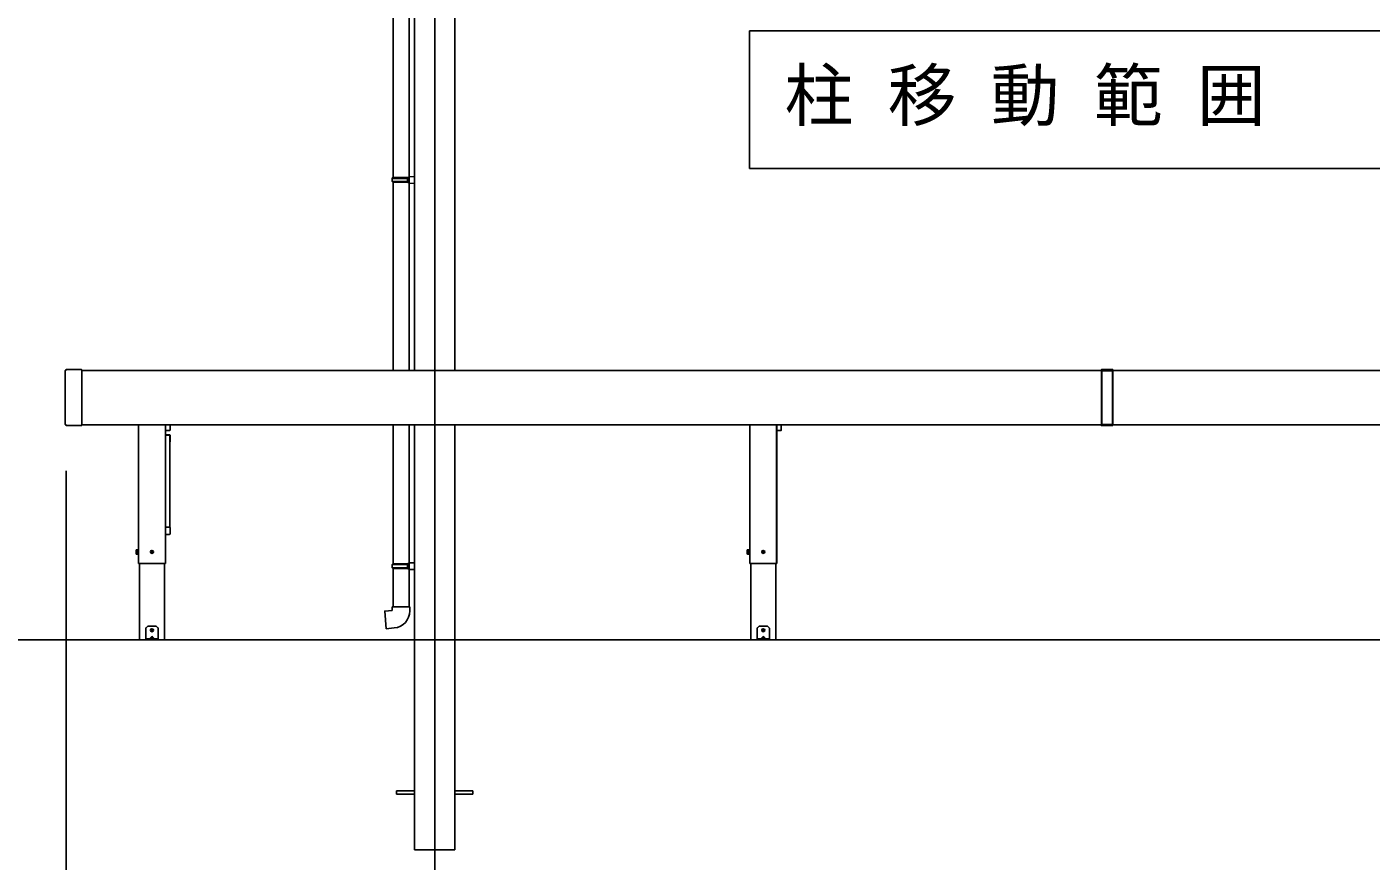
# Model space of a CAD drawing. Units: millimetres, scale not verified. Extents: x -1050 to 1050, y -1566 to 1557.
# Drawn here: x -627.6 to -275.8, y 783.2 to 1001.6 of the extents above; entities that cross this region are included whole.
import ezdxf
from ezdxf.enums import TextEntityAlignment as Align

# ---------------------------------------------------------------- set-up
doc = ezdxf.new("R2010")
doc.units = ezdxf.units.MM
doc.header["$LTSCALE"] = 8
for name, color, linetype in [('0-1_USER1', 3, 'Continuous'), ('0-4_YKK_12', 2, 'Continuous'), ('0-5_YKK_13', 4, 'Continuous'), ('0-6_YKK_A1', 4, 'Continuous'), ('0-7_YKK_D', 6, 'Continuous'), ('0-9_YSS_K', 3, 'Continuous')]:
    doc.layers.add(name, color=color, linetype=linetype)
doc.styles.add('ＭＳ ゴシック', font='')
doc.styles.get('ＭＳ ゴシック').set_extended_font_data('MS Gothic')

msp = doc.modelspace()

# ---------------------------------------------------------------- linework, layer by layer
at = {"layer": '0-1_USER1'}
msp.add_line((-438.458, 1000.525), (-258.458, 1000.525), dxfattribs=at)
msp.add_lwpolyline([(-438.458, 1000.525), (-438.458, 964.525), (-258.458, 964.525), (-258.458, 1000.525)], dxfattribs=at)
at = {"layer": '0-4_YKK_12'}
msp.add_line((-520.886, 1102.369), (-520.886, 772.727), dxfattribs=at)
at = {"layer": '0-5_YKK_13'}
for p, q in [((-531.786, 1062.032), (-531.786, 962.109)), ((-527.586, 962.365), (-527.586, 1061.776)), ((-531.986, 961.909), (-531.886, 962.109)), ((-531.986, 961.909), (-527.586, 961.909)), ((-531.986, 961.909), (-531.986, 961.109)), ((-531.986, 961.109), (-527.586, 961.109)), ((-531.986, 961.109), (-531.886, 960.909)), ((-531.886, 962.109), (-527.586, 962.109)), ((-531.886, 960.909), (-527.586, 960.909)), ((-531.786, 960.909), (-531.786, 911.626)), ((-528.034, 961.909), (-528.077, 962.109)), ((-527.786, 962.359), (-526.186, 962.406)), ((-527.786, 962.159), (-527.786, 962.359)), ((-527.786, 962.159), (-527.586, 962.159)), ((-527.786, 960.659), (-527.786, 960.859)), ((-527.786, 960.659), (-526.186, 960.612)), ((-527.586, 962.109), (-527.586, 962.054)), ((-527.586, 911.626), (-527.586, 960.653)), ((-526.186, 962.406), (-526.186, 960.612)), ((-531.786, 897.426), (-531.786, 860.986)), ((-527.586, 861.242), (-527.586, 897.426)), ((-531.986, 860.786), (-531.886, 860.986)), ((-531.986, 860.786), (-527.586, 860.786)), ((-531.986, 860.786), (-531.986, 859.986)), ((-531.986, 859.986), (-527.586, 859.986)), ((-531.986, 859.986), (-531.886, 859.786)), ((-531.886, 860.986), (-527.586, 860.986)), ((-531.886, 859.786), (-527.586, 859.786)), ((-531.786, 859.786), (-531.786, 849.786)), ((-528.034, 860.786), (-528.077, 860.986)), ((-527.786, 861.236), (-526.186, 861.283)), ((-527.786, 861.036), (-527.786, 861.236)), ((-527.786, 861.036), (-527.586, 861.036)), ((-527.786, 859.536), (-527.786, 859.736)), ((-527.786, 859.536), (-526.186, 859.489)), ((-527.586, 860.986), (-527.586, 860.931)), ((-527.586, 849.786), (-527.586, 859.53)), ((-526.186, 861.283), (-526.186, 859.489)), ((-531.986, 849.786), (-527.386, 849.786)), ((-531.986, 848.786), (-531.986, 849.786)), ((-527.386, 849.786), (-527.386, 848.694)), ((-530.886, 801.576), (-530.886, 800.676)), ((-530.886, 801.576), (-526.186, 801.576)), ((-530.886, 800.676), (-526.186, 800.676)), ((-515.586, 801.576), (-510.886, 801.576)), ((-515.586, 800.676), (-510.886, 800.676)), ((-510.886, 801.576), (-510.886, 800.676))]:
    msp.add_line(p, q, dxfattribs=at)
for points in [[(-528.034, 961.909), (-528.034, 961.109), (-528.077, 960.909)], [(-527.786, 960.859), (-527.586, 960.859), (-527.586, 962.159)], [(-528.034, 860.786), (-528.034, 859.986), (-528.077, 859.786)], [(-527.786, 859.736), (-527.586, 859.736), (-527.586, 861.036)], [(-531.494, 844.211), (-533.578, 844.029), (-533.979, 848.612), (-531.986, 848.786)]]:
    msp.add_lwpolyline(points, dxfattribs=at)
msp.add_arc((-531.886, 848.694), 4.5, 275, 0, dxfattribs=at)
at = {"layer": '0-6_YKK_A1'}
for p, q in [((-526.186, 1098.099), (-526.186, 911.626)), ((-515.586, 1098.099), (-515.586, 911.626)), ((-617.586, 897.518), (-617.586, 911.535)), ((-617.547, 911.615), (-617.557, 911.605)), ((-617.547, 911.615), (-617.325, 911.837)), ((-617.315, 911.847), (-617.325, 911.837)), ((-617.245, 911.876), (-613.386, 911.876)), ((-613.286, 911.776), (-613.286, 911.535)), ((-346.386, 911.626), (-613.286, 911.626)), ((-346.386, 911.535), (-346.386, 911.776)), ((-346.386, 897.518), (-346.386, 911.535)), ((-346.286, 911.876), (-343.486, 911.876)), ((-346.286, 911.847), (-346.286, 911.876)), ((-346.286, 911.847), (-346.286, 911.605)), ((-343.486, 911.847), (-346.286, 911.847)), ((-343.486, 911.847), (-343.486, 911.876)), ((-343.486, 911.605), (-343.486, 911.847)), ((-343.386, 911.535), (-343.486, 911.535)), ((-343.486, 897.518), (-343.486, 911.535)), ((-343.386, 911.776), (-343.386, 911.535)), ((-76.486, 911.626), (-343.386, 911.626)), ((-343.386, 911.535), (-343.386, 897.518)), ((-617.557, 897.447), (-617.547, 897.437)), ((-617.325, 897.215), (-617.547, 897.437)), ((-617.325, 897.215), (-617.315, 897.205)), ((-346.386, 897.426), (-613.286, 897.426)), ((-598.394, 897.426), (-598.394, 861.126)), ((-598.386, 897.426), (-598.386, 861.126)), ((-591.386, 897.426), (-591.386, 861.126)), ((-591.386, 897.426), (-591.386, 861.126)), ((-591.378, 897.426), (-591.378, 861.126)), ((-590.166, 896.006), (-590.166, 897.426)), ((-526.186, 897.426), (-526.186, 786.126)), ((-515.586, 897.426), (-515.586, 786.126)), ((-438.394, 897.426), (-438.394, 861.126)), ((-438.386, 897.426), (-438.386, 861.126)), ((-431.386, 897.426), (-431.386, 861.126)), ((-431.378, 861.126), (-431.378, 897.426)), ((-430.166, 896.006), (-430.166, 897.426)), ((-346.386, 897.276), (-346.386, 897.518)), ((-346.386, 897.518), (-346.286, 897.518)), ((-346.286, 897.518), (-343.486, 897.518)), ((-346.286, 897.447), (-346.286, 897.518)), ((-343.486, 897.447), (-346.286, 897.447)), ((-346.286, 897.447), (-346.286, 897.205)), ((-346.286, 897.205), (-343.486, 897.205)), ((-346.286, 897.205), (-346.286, 897.176)), ((-343.486, 897.518), (-343.386, 897.518)), ((-343.486, 897.447), (-343.486, 897.518)), ((-343.486, 897.205), (-343.486, 897.447)), ((-343.486, 897.205), (-343.486, 897.176)), ((-343.386, 897.518), (-343.386, 897.276)), ((-76.486, 897.426), (-343.386, 897.426)), ((-613.386, 897.176), (-617.245, 897.176)), ((-591.306, 895.906), (-590.266, 895.906)), ((-590.266, 894.792), (-591.306, 894.792)), ((-590.266, 894.767), (-591.306, 894.767)), ((-590.286, 894.73), (-591.286, 894.73)), ((-590.186, 870.568), (-590.186, 894.638)), ((-590.166, 894.692), (-590.166, 892.977)), ((-431.306, 895.906), (-430.266, 895.906)), ((-343.486, 897.176), (-346.286, 897.176)), ((-591.306, 870.605), (-590.266, 870.605)), ((-590.166, 870.513), (-590.166, 870.499)), ((-590.166, 870.499), (-590.166, 870.446)), ((-590.166, 870.446), (-590.166, 870.19)), ((-590.166, 870.19), (-590.166, 869.021)), ((-591.306, 868.697), (-590.266, 868.697)), ((-599.066, 864.626), (-599.021, 864.704)), ((-599.066, 864.626), (-599.066, 863.626)), ((-599.066, 863.626), (-599.021, 863.549)), ((-599.021, 864.704), (-598.666, 864.704)), ((-599.021, 864.415), (-598.666, 864.415)), ((-599.021, 863.837), (-598.666, 863.837)), ((-599.021, 863.549), (-598.666, 863.549)), ((-598.666, 864.704), (-598.666, 863.549)), ((-598.546, 864.751), (-598.386, 864.751)), ((-595.111, 864.176), (-595, 864.178)), ((-595.111, 864.076), (-595, 864.074)), ((-595, 864.178), (-594.948, 864.188)), ((-595, 864.074), (-594.948, 864.064)), ((-594.938, 864.24), (-594.948, 864.188)), ((-594.938, 864.012), (-594.948, 864.064)), ((-594.936, 864.351), (-594.938, 864.24)), ((-594.936, 863.902), (-594.938, 864.012)), ((-594.836, 864.351), (-594.834, 864.24)), ((-594.836, 863.902), (-594.834, 864.012)), ((-594.834, 864.24), (-594.824, 864.188)), ((-594.834, 864.012), (-594.824, 864.064)), ((-594.772, 864.178), (-594.824, 864.188)), ((-594.772, 864.074), (-594.824, 864.064)), ((-594.662, 864.176), (-594.772, 864.178)), ((-594.662, 864.076), (-594.772, 864.074)), ((-439.066, 864.626), (-439.021, 864.704)), ((-439.066, 864.626), (-439.066, 863.626)), ((-439.066, 863.626), (-439.021, 863.549)), ((-439.021, 864.704), (-438.666, 864.704)), ((-439.021, 864.415), (-438.666, 864.415)), ((-439.021, 863.837), (-438.666, 863.837)), ((-439.021, 863.549), (-438.666, 863.549)), ((-438.666, 864.704), (-438.666, 863.549)), ((-438.546, 864.751), (-438.386, 864.751)), ((-435.111, 864.176), (-435, 864.178)), ((-435.111, 864.076), (-435, 864.074)), ((-435, 864.178), (-434.948, 864.188)), ((-435, 864.074), (-434.948, 864.064)), ((-434.938, 864.24), (-434.948, 864.188)), ((-434.938, 864.012), (-434.948, 864.064)), ((-434.936, 864.351), (-434.938, 864.24)), ((-434.936, 863.902), (-434.938, 864.012)), ((-434.836, 864.351), (-434.834, 864.24)), ((-434.836, 863.902), (-434.834, 864.012)), ((-434.834, 864.24), (-434.824, 864.188)), ((-434.834, 864.012), (-434.824, 864.064)), ((-434.772, 864.178), (-434.824, 864.188)), ((-434.772, 864.074), (-434.824, 864.064)), ((-434.662, 864.176), (-434.772, 864.178)), ((-434.662, 864.076), (-434.772, 864.074)), ((-591.378, 861.126), (-598.394, 861.126)), ((-598.151, 861.126), (-598.151, 841.126)), ((-591.621, 861.126), (-591.621, 841.126)), ((-431.378, 861.126), (-438.394, 861.126)), ((-438.151, 861.126), (-438.151, 841.126)), ((-431.621, 861.126), (-431.621, 841.126)), ((-595.986, 844.726), (-596.428, 844.285)), ((-593.786, 844.726), (-595.986, 844.726)), ((-593.345, 844.285), (-593.786, 844.726)), ((-435.986, 844.726), (-436.428, 844.285)), ((-433.786, 844.726), (-435.986, 844.726)), ((-433.345, 844.285), (-433.786, 844.726)), ((-591.621, 841.126), (-598.151, 841.126)), ((-596.486, 841.426), (-596.486, 844.143)), ((-596.486, 841.376), (-596.486, 841.426)), ((-596.486, 841.126), (-596.486, 841.376)), ((-596.486, 841.376), (-596.428, 841.376)), ((-596.428, 841.126), (-596.486, 841.126)), ((-596.428, 841.376), (-595.986, 841.376)), ((-593.786, 841.376), (-595.986, 841.376)), ((-593.786, 841.126), (-595.986, 841.126)), ((-595.03, 841.872), (-595.476, 841.426)), ((-595.286, 841.469), (-595.286, 841.426)), ((-595.286, 841.426), (-594.486, 841.426)), ((-595.236, 841.376), (-594.536, 841.376)), ((-595.111, 843.676), (-595, 843.678)), ((-595.111, 843.576), (-595, 843.574)), ((-595, 843.678), (-594.948, 843.688)), ((-595, 843.574), (-594.948, 843.564)), ((-594.938, 843.74), (-594.948, 843.688)), ((-594.938, 843.512), (-594.948, 843.564)), ((-594.936, 843.851), (-594.938, 843.74)), ((-594.936, 843.402), (-594.938, 843.512)), ((-594.836, 843.851), (-594.834, 843.74)), ((-594.836, 843.402), (-594.834, 843.512)), ((-594.834, 843.74), (-594.824, 843.688)), ((-594.834, 843.512), (-594.824, 843.564)), ((-594.772, 843.678), (-594.824, 843.688)), ((-594.772, 843.574), (-594.824, 843.564)), ((-594.662, 843.676), (-594.772, 843.678)), ((-594.662, 843.576), (-594.772, 843.574)), ((-594.296, 841.426), (-594.742, 841.872)), ((-594.486, 841.469), (-594.486, 841.426)), ((-593.786, 841.126), (-593.786, 841.376)), ((-593.786, 841.376), (-593.345, 841.376)), ((-593.345, 841.126), (-593.786, 841.126)), ((-593.345, 841.376), (-593.286, 841.376)), ((-593.286, 841.426), (-593.286, 844.143)), ((-593.286, 841.426), (-593.286, 841.376)), ((-431.621, 841.126), (-438.151, 841.126)), ((-436.486, 841.426), (-436.486, 844.143)), ((-436.486, 841.376), (-436.486, 841.426)), ((-436.486, 841.126), (-436.486, 841.376)), ((-436.486, 841.376), (-436.428, 841.376)), ((-436.428, 841.126), (-436.486, 841.126)), ((-436.428, 841.376), (-435.986, 841.376)), ((-433.786, 841.376), (-435.986, 841.376)), ((-433.786, 841.126), (-435.986, 841.126)), ((-435.03, 841.872), (-435.476, 841.426)), ((-435.286, 841.469), (-435.286, 841.426)), ((-435.286, 841.426), (-434.486, 841.426)), ((-435.236, 841.376), (-434.536, 841.376)), ((-435.111, 843.676), (-435, 843.678)), ((-435.111, 843.576), (-435, 843.574)), ((-435, 843.678), (-434.948, 843.688)), ((-435, 843.574), (-434.948, 843.564)), ((-434.938, 843.74), (-434.948, 843.688)), ((-434.938, 843.512), (-434.948, 843.564)), ((-434.936, 843.851), (-434.938, 843.74)), ((-434.936, 843.402), (-434.938, 843.512)), ((-434.836, 843.851), (-434.834, 843.74)), ((-434.836, 843.402), (-434.834, 843.512)), ((-434.834, 843.74), (-434.824, 843.688)), ((-434.834, 843.512), (-434.824, 843.564)), ((-434.772, 843.678), (-434.824, 843.688)), ((-434.772, 843.574), (-434.824, 843.564)), ((-434.662, 843.676), (-434.772, 843.678)), ((-434.662, 843.576), (-434.772, 843.574)), ((-434.296, 841.426), (-434.742, 841.872)), ((-434.486, 841.469), (-434.486, 841.426)), ((-433.786, 841.126), (-433.786, 841.376)), ((-433.786, 841.376), (-433.345, 841.376)), ((-433.345, 841.126), (-433.786, 841.126)), ((-433.345, 841.376), (-433.286, 841.376)), ((-433.286, 841.426), (-433.286, 844.143)), ((-433.286, 841.426), (-433.286, 841.376)), ((-526.186, 786.126), (-515.586, 786.126))]:
    msp.add_line(p, q, dxfattribs=at)
for points in [[(-613.286, 911.535), (-613.286, 897.518), (-613.286, 897.276)], [(-346.286, 911.605), (-346.286, 911.535), (-346.386, 911.535)], [(-346.286, 911.605), (-343.486, 911.605), (-343.486, 911.535), (-346.286, 911.535), (-346.286, 897.518)], [(-590.166, 869.021), (-590.166, 868.816), (-590.166, 868.797)], [(-598.386, 863.501), (-598.546, 863.501), (-598.546, 864.751)], [(-438.386, 863.501), (-438.546, 863.501), (-438.546, 864.751)], [(-595.986, 841.376), (-595.986, 841.126), (-596.428, 841.126)], [(-593.286, 841.376), (-593.286, 841.126), (-593.345, 841.126)], [(-435.986, 841.376), (-435.986, 841.126), (-436.428, 841.126)], [(-433.286, 841.376), (-433.286, 841.126), (-433.345, 841.126)]]:
    msp.add_lwpolyline(points, dxfattribs=at)
for points in [[(-598.666, 864.701), (-598.546, 864.701), (-598.546, 863.551), (-598.666, 863.551)], [(-438.666, 864.701), (-438.546, 864.701), (-438.546, 863.551), (-438.666, 863.551)]]:
    msp.add_lwpolyline(points, close=True, dxfattribs=at)
for centre, radius in [((-594.886, 864.126), 0.4), ((-594.674, 863.914), 0.03), ((-434.886, 864.126), 0.4), ((-434.674, 863.914), 0.03), ((-594.886, 843.626), 0.4), ((-594.674, 843.414), 0.03), ((-434.886, 843.626), 0.4), ((-434.674, 843.414), 0.03)]:
    msp.add_circle(centre, radius, dxfattribs=at)
for centre, radius, start, end in [((-617.486, 911.535), 0.1, 135, 180), ((-617.245, 911.776), 0.1, 90, 135), ((-613.386, 911.776), 0.1, 0, 90), ((-346.299, 911.758), 0.0893, 81.95053, 168.57825), ((-346.299, 911.517), 0.0893, 81.95053, 168.57825), ((-346.286, 911.776), 0.1, 90, 180), ((-343.474, 911.758), 0.0893, 11.42175, 98.04947), ((-343.474, 911.517), 0.0893, 11.42175, 98.04947), ((-343.486, 911.776), 0.1, 0, 90), ((-617.486, 897.518), 0.1, 180, 225), ((-617.245, 897.276), 0.1, 225, 270), ((-613.386, 897.276), 0.1, 270, 0), ((-346.299, 897.535), 0.0893, 191.42175, 278.04947), ((-346.299, 897.294), 0.0893, 191.42175, 278.04947), ((-346.286, 897.276), 0.1, 180, 270), ((-343.474, 897.535), 0.0893, 261.95053, 348.57825), ((-343.474, 897.294), 0.0893, 261.95053, 348.57825), ((-343.486, 897.276), 0.1, 270, 0), ((-591.306, 896.006), 0.1, 223.92867, 270), ((-591.306, 894.692), 0.1, 90, 136.07133), ((-591.307, 894.665), 0.103, 89.33234, 133.67747), ((-591.29, 894.634), 0.0964, 87.79679, 156.39643), ((-590.282, 894.634), 0.0964, 2.3873, 92.20321), ((-590.266, 896.006), 0.1, 270, 0), ((-590.266, 894.692), 0.1, 0, 90), ((-590.262, 894.671), 0.0964, 2.3873, 92.20321), ((-431.306, 896.006), 0.1, 223.92867, 270), ((-430.266, 896.006), 0.1, 270, 0), ((-590.254, 892.977), 0.0881, 320.61871, 359.66491), ((-591.31, 870.508), 0.0964, 87.79679, 135.1392), ((-590.262, 870.508), 0.0964, 2.3873, 92.20321), ((-591.306, 868.797), 0.1, 223.92867, 270), ((-590.266, 868.797), 0.1, 270, 0), ((-598.811, 864.559), 0.256, 145.61708, 214.38292), ((-598.811, 863.693), 0.256, 145.61708, 214.38292), ((-598.111, 864.126), 0.955, 162.41276, 197.58724), ((-594.886, 864.126), 0.23, 167.44414, 192.55586), ((-594.886, 864.126), 0.23, 77.44414, 102.55586), ((-594.886, 864.126), 0.23, 257.44414, 282.55586), ((-594.886, 864.126), 0.23, 347.44414, 12.55586), ((-438.811, 864.559), 0.256, 145.61708, 214.38292), ((-438.811, 863.693), 0.256, 145.61708, 214.38292), ((-438.111, 864.126), 0.955, 162.41276, 197.58724), ((-434.886, 864.126), 0.23, 167.44414, 192.55586), ((-434.886, 864.126), 0.23, 77.44414, 102.55586), ((-434.886, 864.126), 0.23, 257.44414, 282.55586), ((-434.886, 864.126), 0.23, 347.44414, 12.55586), ((-596.286, 844.143), 0.2, 135, 180), ((-595.186, 841.469), 0.1, 126.03188, 180), ((-595.236, 841.426), 0.05, 180, 270), ((-594.886, 841.056), 0.61, 53.96812, 126.03188), ((-594.886, 843.626), 0.23, 167.44414, 192.55586), ((-594.886, 843.626), 0.23, 77.44414, 102.55586), ((-594.886, 843.626), 0.23, 257.44414, 282.55586), ((-594.886, 843.626), 0.23, 347.44414, 12.55586), ((-594.536, 841.426), 0.05, 270, 0), ((-594.586, 841.469), 0.1, 0, 53.96812), ((-593.486, 844.143), 0.2, 0, 45), ((-436.286, 844.143), 0.2, 135, 180), ((-435.186, 841.469), 0.1, 126.03188, 180), ((-435.236, 841.426), 0.05, 180, 270), ((-434.886, 841.056), 0.61, 53.96812, 126.03188), ((-434.886, 843.626), 0.23, 167.44414, 192.55586), ((-434.886, 843.626), 0.23, 77.44414, 102.55586), ((-434.886, 843.626), 0.23, 257.44414, 282.55586), ((-434.886, 843.626), 0.23, 347.44414, 12.55586), ((-434.536, 841.426), 0.05, 270, 0), ((-434.586, 841.469), 0.1, 0, 53.96812), ((-433.486, 844.143), 0.2, 0, 45)]:
    msp.add_arc(centre, radius, start, end, dxfattribs=at)
for centre, major_axis, ratio, start_param, end_param in [((-595.426, 841.426), (0.0688, 0.0425), 0.381966, 2.1243707, 3.695167), ((-594.886, 841.583), (0, -0.354), 0.707107, 2.5261129, 3.7570724), ((-594.346, 841.426), (0.0688, -0.0425), 0.381966, 5.7296109, 7.3004073), ((-435.426, 841.426), (0.0688, 0.0425), 0.381966, 2.1243707, 3.695167), ((-434.886, 841.583), (0, -0.354), 0.707107, 2.5261129, 3.7570724), ((-434.346, 841.426), (0.0688, -0.0425), 0.381966, 5.7296109, 7.3004073)]:
    msp.add_ellipse(centre, major_axis=major_axis, ratio=ratio, start_param=start_param, end_param=end_param, dxfattribs=at)
at = {"layer": '0-7_YKK_D'}
msp.add_line((-617.336, 885.326), (-617.336, 691.727), dxfattribs=at)
at = {"layer": '0-9_YSS_K'}
msp.add_line((-663.572, 841.126), (535.699, 841.126), dxfattribs=at)

# ---------------------------------------------------------------- texts
at = {"layer": '0-1_USER1', "style": 'ＭＳ ゴシック'}
msp.add_text('柱 移 動 範 囲', height=13.2, dxfattribs=at).set_placement((-429.305, 973.11), align=Align.BOTTOM_LEFT)

doc.saveas('drawing.dxf')
